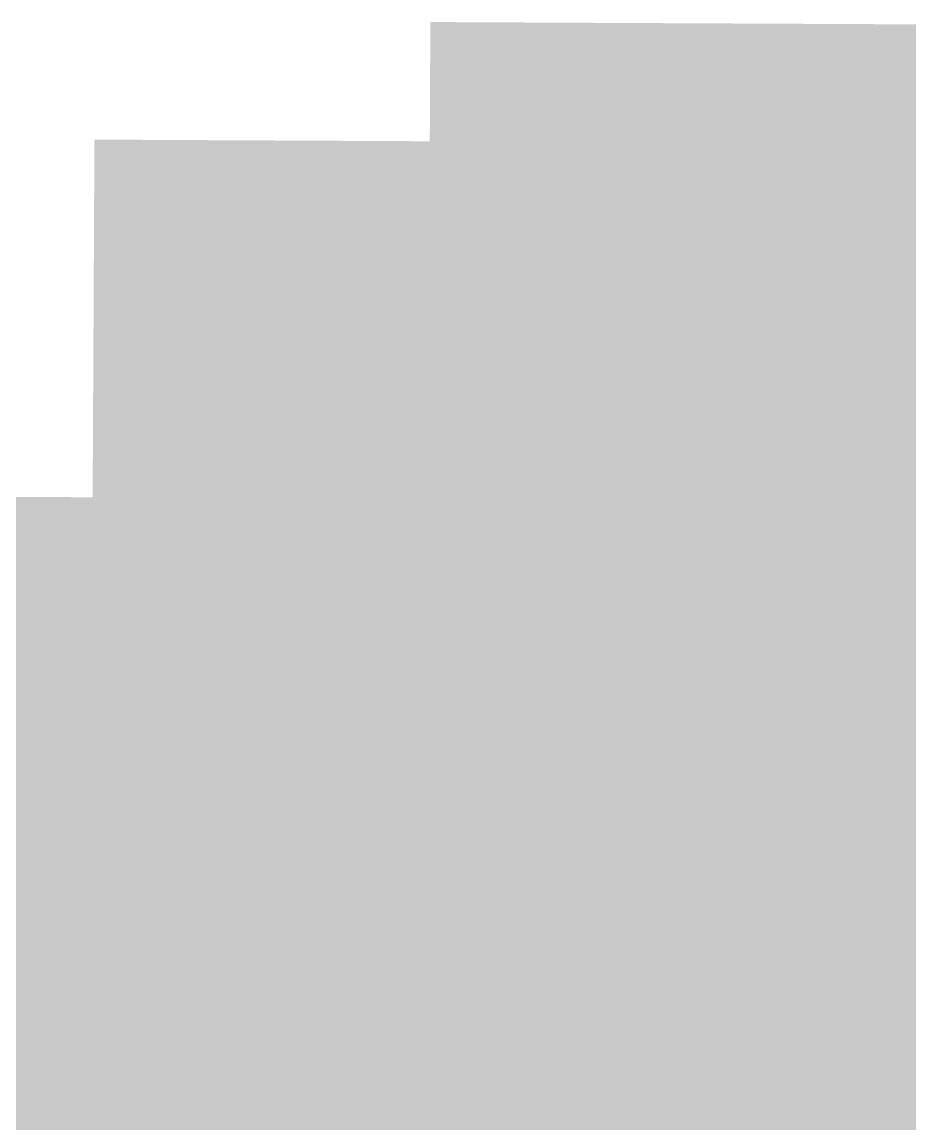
# Model space of a CAD drawing. Header units: inches. Extents: x 267136 to 306747, y 5028981 to 5062930.
# Drawn here: x 272851 to 275437, y 5039305 to 5042515 of the extents above; entities that cross this region are included whole.
import ezdxf

# ---------------------------------------------------------------- set-up
doc = ezdxf.new("R2010")
doc.units = ezdxf.units.IN
doc.header["$MEASUREMENT"] = 0

msp = doc.modelspace()

# ---------------------------------------------------------------- hatches: boundary and pattern name
for points in [[(274526.836, 5042165.397), (274461.732, 5042165.712), (274396.629, 5042166.027), (274331.525, 5042166.343), (274266.422, 5042166.66), (274201.318, 5042166.977), (274136.215, 5042167.294), (274071.111, 5042167.613), (274038.559, 5042167.773), (274038.785, 5042214.077), (274039.24, 5042306.686), (274039.693, 5042399.295), (274040.148, 5042491.904), (274040.262, 5042515.057), (274072.812, 5042514.897), (274203.012, 5042514.261), (274268.111, 5042513.943), (274333.211, 5042513.627), (274398.312, 5042513.311), (274528.512, 5042512.681), (274528.4, 5042489.529), (274527.506, 5042304.311), (274527.059, 5042211.702), (274526.836, 5042165.397)], [(275015.113, 5042163.061), (274982.561, 5042163.215), (274917.457, 5042163.525), (274852.354, 5042163.835), (274787.25, 5042164.146), (274722.146, 5042164.458), (274657.043, 5042164.771), (274591.939, 5042165.084), (274526.836, 5042165.397), (274527.059, 5042211.702), (274527.953, 5042396.92), (274528.4, 5042489.529), (274528.512, 5042512.681), (274593.611, 5042512.368), (274658.711, 5042512.054), (274723.811, 5042511.742), (274788.912, 5042511.43), (274854.012, 5042511.119), (274919.111, 5042510.809), (274984.211, 5042510.499), (275016.762, 5042510.344), (275016.65, 5042487.192), (275016.211, 5042394.583), (275015.771, 5042301.974), (275015.332, 5042209.365), (275015.113, 5042163.061)], [(275503.389, 5042160.761), (275438.285, 5042161.065), (275373.182, 5042161.371), (275308.078, 5042161.676), (275242.975, 5042161.983), (275177.871, 5042162.29), (275112.768, 5042162.598), (275047.664, 5042162.906), (275015.113, 5042163.061), (275015.332, 5042209.365), (275015.771, 5042301.974), (275016.211, 5042394.583), (275016.65, 5042487.192), (275016.762, 5042510.344), (275049.311, 5042510.19), (275114.412, 5042509.881), (275179.512, 5042509.574), (275244.611, 5042509.267), (275309.711, 5042508.96), (275374.811, 5042508.654), (275439.91, 5042508.35), (275505.012, 5042508.045), (275504.902, 5042484.893), (275504.471, 5042392.284), (275504.037, 5042299.675), (275503.605, 5042207.066), (275503.389, 5042160.761)], [(273548.553, 5041822.902), (273483.445, 5041823.227), (273418.338, 5041823.552), (273353.23, 5041823.878), (273288.123, 5041824.205), (273223.018, 5041824.532), (273157.91, 5041824.86), (273092.803, 5041825.189), (273060.248, 5041825.354), (273060.365, 5041848.506), (273061.303, 5042033.724), (273061.771, 5042126.333), (273062.006, 5042172.637), (273094.557, 5042172.473), (273159.66, 5042172.144), (273224.764, 5042171.816), (273289.867, 5042171.488), (273354.971, 5042171.162), (273420.076, 5042170.836), (273485.18, 5042170.511), (273550.283, 5042170.186), (273550.051, 5042123.881), (273549.59, 5042031.272), (273549.129, 5041938.664), (273548.668, 5041846.055), (273548.553, 5041822.902)], [(274036.855, 5041820.489), (274004.303, 5041820.649), (273939.195, 5041820.969), (273874.088, 5041821.29), (273808.98, 5041821.611), (273743.873, 5041821.933), (273678.768, 5041822.255), (273613.66, 5041822.579), (273548.553, 5041822.902), (273548.668, 5041846.055), (273549.129, 5041938.664), (273549.59, 5042031.272), (273550.051, 5042123.881), (273550.283, 5042170.186), (273615.387, 5042169.862), (273680.49, 5042169.539), (273745.594, 5042169.216), (273810.697, 5042168.894), (273875.801, 5042168.573), (273940.904, 5042168.252), (274006.008, 5042167.933), (274038.559, 5042167.773), (274038.332, 5042121.468), (274037.877, 5042028.859), (274037.424, 5041936.25), (274036.971, 5041843.642), (274036.855, 5041820.489)], [(274525.16, 5041818.114), (274460.053, 5041818.429), (274394.945, 5041818.744), (274329.838, 5041819.06), (274264.73, 5041819.376), (274199.625, 5041819.693), (274134.518, 5041820.011), (274069.41, 5041820.33), (274036.855, 5041820.489), (274036.971, 5041843.642), (274037.424, 5041936.25), (274037.877, 5042028.859), (274038.332, 5042121.468), (274038.559, 5042167.773), (274071.111, 5042167.613), (274136.215, 5042167.294), (274201.318, 5042166.977), (274266.422, 5042166.66), (274331.525, 5042166.343), (274396.629, 5042166.027), (274461.732, 5042165.712), (274526.836, 5042165.397), (274526.613, 5042119.093), (274525.719, 5041933.875), (274525.271, 5041841.266), (274525.16, 5041818.114)], [(275013.463, 5041815.777), (274980.91, 5041815.932), (274915.803, 5041816.241), (274850.695, 5041816.552), (274785.588, 5041816.863), (274720.482, 5041817.175), (274655.375, 5041817.487), (274590.268, 5041817.8), (274525.16, 5041818.114), (274525.271, 5041841.266), (274525.719, 5041933.875), (274526.613, 5042119.093), (274526.836, 5042165.397), (274591.939, 5042165.084), (274657.043, 5042164.771), (274722.146, 5042164.458), (274787.25, 5042164.146), (274852.354, 5042163.835), (274917.457, 5042163.525), (274982.561, 5042163.215), (275015.113, 5042163.061), (275014.893, 5042116.756), (275014.453, 5042024.147), (275014.014, 5041931.538), (275013.574, 5041838.929), (275013.463, 5041815.777)], [(275501.768, 5041813.478), (275436.66, 5041813.782), (275371.553, 5041814.087), (275306.445, 5041814.393), (275241.338, 5041814.699), (275176.232, 5041815.006), (275111.125, 5041815.314), (275046.018, 5041815.623), (275013.463, 5041815.777), (275013.574, 5041838.929), (275014.014, 5041931.538), (275014.453, 5042024.147), (275014.893, 5042116.756), (275015.113, 5042163.061), (275047.664, 5042162.906), (275112.768, 5042162.598), (275177.871, 5042162.29), (275242.975, 5042161.983), (275308.078, 5042161.676), (275373.182, 5042161.371), (275438.285, 5042161.065), (275503.389, 5042160.761), (275503.174, 5042114.457), (275502.74, 5042021.848), (275502.309, 5041929.239), (275501.875, 5041836.63), (275501.768, 5041813.478)], [(273546.822, 5041475.619), (273481.713, 5041475.944), (273416.602, 5041476.269), (273351.49, 5041476.595), (273286.379, 5041476.921), (273221.27, 5041477.249), (273156.158, 5041477.577), (273091.047, 5041477.906), (273058.492, 5041478.07), (273059.43, 5041663.288), (273059.896, 5041755.897), (273060.248, 5041825.354), (273092.803, 5041825.189), (273157.91, 5041824.86), (273223.018, 5041824.532), (273288.123, 5041824.205), (273353.23, 5041823.878), (273418.338, 5041823.552), (273483.445, 5041823.227), (273548.553, 5041822.902), (273548.207, 5041753.446), (273547.746, 5041660.837), (273547.283, 5041568.228), (273546.822, 5041475.619)], [(274035.154, 5041473.206), (274002.598, 5041473.366), (273937.488, 5041473.686), (273872.377, 5041474.006), (273807.266, 5041474.327), (273742.154, 5041474.649), (273677.045, 5041474.972), (273611.934, 5041475.295), (273546.822, 5041475.619), (273547.283, 5041568.228), (273547.746, 5041660.837), (273548.207, 5041753.446), (273548.553, 5041822.902), (273613.66, 5041822.579), (273678.768, 5041822.255), (273743.873, 5041821.933), (273808.98, 5041821.611), (273874.088, 5041821.29), (273939.195, 5041820.969), (274004.303, 5041820.649), (274036.855, 5041820.489), (274036.516, 5041751.033), (274036.062, 5041658.424), (274035.607, 5041565.815), (274035.154, 5041473.206)], [(274523.484, 5041470.831), (274458.373, 5041471.145), (274393.264, 5041471.46), (274328.152, 5041471.776), (274197.93, 5041472.41), (274132.82, 5041472.728), (274067.709, 5041473.046), (274035.154, 5041473.206), (274035.607, 5041565.815), (274036.062, 5041658.424), (274036.516, 5041751.033), (274036.855, 5041820.489), (274069.41, 5041820.33), (274134.518, 5041820.011), (274199.625, 5041819.693), (274264.73, 5041819.376), (274329.838, 5041819.06), (274394.945, 5041818.744), (274460.053, 5041818.429), (274525.16, 5041818.114), (274524.824, 5041748.657), (274524.379, 5041656.048), (274523.932, 5041563.439), (274523.484, 5041470.831)], [(275011.814, 5041468.494), (274979.26, 5041468.648), (274914.148, 5041468.958), (274849.039, 5041469.269), (274783.928, 5041469.58), (274718.816, 5041469.891), (274653.705, 5041470.204), (274588.596, 5041470.517), (274523.484, 5041470.831), (274523.932, 5041563.439), (274524.379, 5041656.048), (274524.824, 5041748.657), (274525.16, 5041818.114), (274590.268, 5041817.8), (274655.375, 5041817.487), (274720.482, 5041817.175), (274785.588, 5041816.863), (274850.695, 5041816.552), (274915.803, 5041816.241), (274980.91, 5041815.932), (275013.463, 5041815.777), (275013.135, 5041746.32), (275012.695, 5041653.711), (275012.254, 5041561.103), (275011.814, 5041468.494)], [(275500.146, 5041466.194), (275435.035, 5041466.499), (275369.924, 5041466.804), (275304.814, 5041467.109), (275174.592, 5041467.723), (275109.48, 5041468.031), (275044.371, 5041468.339), (275011.814, 5041468.494), (275012.254, 5041561.103), (275012.695, 5041653.711), (275013.135, 5041746.32), (275013.463, 5041815.777), (275046.018, 5041815.623), (275111.125, 5041815.314), (275176.232, 5041815.006), (275241.338, 5041814.699), (275306.445, 5041814.393), (275371.553, 5041814.087), (275436.66, 5041813.782), (275501.768, 5041813.478), (275501.443, 5041744.021), (275501.012, 5041651.412), (275500.578, 5041558.803), (275500.146, 5041466.194)], [(273545.094, 5041128.336), (273479.979, 5041128.661), (273414.865, 5041128.986), (273349.75, 5041129.312), (273284.635, 5041129.639), (273219.521, 5041129.966), (273154.406, 5041130.294), (273089.293, 5041130.623), (273056.736, 5041130.787), (273057.086, 5041200.244), (273057.555, 5041292.853), (273058.023, 5041385.461), (273058.492, 5041478.07), (273091.047, 5041477.906), (273156.158, 5041477.577), (273221.27, 5041477.249), (273286.379, 5041476.921), (273351.49, 5041476.595), (273416.602, 5041476.269), (273481.713, 5041475.944), (273546.822, 5041475.619), (273545.9, 5041290.401), (273545.439, 5041197.792), (273545.094, 5041128.336)], [(274033.451, 5041125.923), (274000.895, 5041126.083), (273935.779, 5041126.402), (273870.664, 5041126.723), (273805.551, 5041127.044), (273740.436, 5041127.366), (273675.322, 5041127.688), (273610.207, 5041128.012), (273545.094, 5041128.336), (273545.439, 5041197.792), (273546.361, 5041383.01), (273546.822, 5041475.619), (273611.934, 5041475.295), (273677.045, 5041474.972), (273742.154, 5041474.649), (273807.266, 5041474.327), (273872.377, 5041474.006), (273937.488, 5041473.686), (274002.598, 5041473.366), (274035.154, 5041473.206), (274034.699, 5041380.597), (274034.246, 5041287.988), (274033.791, 5041195.379), (274033.451, 5041125.923)], [(274521.809, 5041123.547), (274456.695, 5041123.862), (274391.58, 5041124.177), (274326.465, 5041124.493), (274261.352, 5041124.81), (274196.236, 5041125.127), (274131.123, 5041125.445), (274066.008, 5041125.763), (274033.451, 5041125.923), (274033.791, 5041195.379), (274034.246, 5041287.988), (274034.699, 5041380.597), (274035.154, 5041473.206), (274067.709, 5041473.046), (274132.82, 5041472.728), (274197.93, 5041472.41), (274328.152, 5041471.776), (274393.264, 5041471.46), (274458.373, 5041471.145), (274523.484, 5041470.831), (274522.59, 5041285.613), (274522.145, 5041193.004), (274521.809, 5041123.547)], [(275010.166, 5041121.21), (274977.609, 5041121.365), (274912.494, 5041121.675), (274847.381, 5041121.985), (274782.266, 5041122.296), (274717.152, 5041122.608), (274652.037, 5041122.92), (274586.924, 5041123.234), (274521.809, 5041123.547), (274522.145, 5041193.004), (274522.59, 5041285.613), (274523.484, 5041470.831), (274588.596, 5041470.517), (274653.705, 5041470.204), (274718.816, 5041469.891), (274783.928, 5041469.58), (274849.039, 5041469.269), (274914.148, 5041468.958), (274979.26, 5041468.648), (275011.814, 5041468.494), (275010.936, 5041283.276), (275010.496, 5041190.667), (275010.166, 5041121.21)], [(275498.523, 5041118.911), (275433.41, 5041119.216), (275368.295, 5041119.521), (275303.182, 5041119.826), (275238.066, 5041120.133), (275172.953, 5041120.44), (275107.838, 5041120.748), (275042.725, 5041121.056), (275010.166, 5041121.21), (275010.496, 5041190.667), (275010.936, 5041283.276), (275011.814, 5041468.494), (275044.371, 5041468.339), (275109.48, 5041468.031), (275174.592, 5041467.723), (275304.814, 5041467.109), (275369.924, 5041466.804), (275500.146, 5041466.194), (275499.713, 5041373.585), (275499.281, 5041280.977), (275498.85, 5041188.368), (275498.523, 5041118.911)], [(273054.979, 5040783.504), (273022.42, 5040783.669), (272957.303, 5040783.999), (272892.184, 5040784.33), (272827.066, 5040784.661), (272761.947, 5040784.993), (272631.713, 5040785.659), (272566.594, 5040785.993), (272566.832, 5040832.298), (272567.307, 5040924.906), (272567.783, 5041017.515), (272568.258, 5041110.124), (272568.377, 5041133.276), (272633.492, 5041132.942), (272698.605, 5041132.609), (272763.721, 5041132.276), (272828.836, 5041131.944), (272893.949, 5041131.613), (272959.064, 5041131.282), (273024.178, 5041130.952), (273056.736, 5041130.787), (273056.619, 5041107.635), (273056.15, 5041015.026), (273055.682, 5040922.417), (273055.213, 5040829.809), (273054.979, 5040783.504)], [(273543.363, 5040781.053), (273478.246, 5040781.377), (273413.127, 5040781.703), (273282.893, 5040782.355), (273217.773, 5040782.683), (273152.656, 5040783.011), (273087.537, 5040783.339), (273054.979, 5040783.504), (273055.213, 5040829.809), (273055.682, 5040922.417), (273056.15, 5041015.026), (273056.619, 5041107.635), (273056.736, 5041130.787), (273089.293, 5041130.623), (273154.406, 5041130.294), (273219.521, 5041129.966), (273284.635, 5041129.639), (273349.75, 5041129.312), (273414.865, 5041128.986), (273479.979, 5041128.661), (273545.094, 5041128.336), (273544.979, 5041105.184), (273544.518, 5041012.575), (273544.055, 5040919.966), (273543.594, 5040827.357), (273543.363, 5040781.053)], [(274031.748, 5040778.64), (273999.189, 5040778.799), (273934.072, 5040779.12), (273868.953, 5040779.44), (273803.836, 5040779.761), (273738.717, 5040780.083), (273673.6, 5040780.406), (273608.482, 5040780.729), (273543.363, 5040781.053), (273543.594, 5040827.357), (273544.055, 5040919.966), (273544.518, 5041012.575), (273544.979, 5041105.184), (273545.094, 5041128.336), (273610.207, 5041128.012), (273675.322, 5041127.688), (273740.436, 5041127.366), (273805.551, 5041127.044), (273870.664, 5041126.723), (273935.779, 5041126.402), (274000.895, 5041126.083), (274033.451, 5041125.923), (274033.338, 5041102.771), (274032.883, 5041010.162), (274032.43, 5040917.553), (274031.975, 5040824.944), (274031.748, 5040778.64)], [(274520.133, 5040776.265), (274455.016, 5040776.579), (274389.896, 5040776.894), (274324.779, 5040777.21), (274259.662, 5040777.527), (274194.543, 5040777.844), (274129.426, 5040778.162), (274064.307, 5040778.48), (274031.748, 5040778.64), (274031.975, 5040824.944), (274032.43, 5040917.553), (274032.883, 5041010.162), (274033.338, 5041102.771), (274033.451, 5041125.923), (274066.008, 5041125.763), (274131.123, 5041125.445), (274196.236, 5041125.127), (274261.352, 5041124.81), (274326.465, 5041124.493), (274391.58, 5041124.177), (274456.695, 5041123.862), (274521.809, 5041123.547), (274521.697, 5041100.396), (274520.803, 5040915.178), (274520.357, 5040822.569), (274520.133, 5040776.265)], [(275008.518, 5040773.927), (274975.959, 5040774.082), (274910.842, 5040774.392), (274845.723, 5040774.702), (274780.605, 5040775.013), (274715.486, 5040775.325), (274585.252, 5040775.951), (274520.133, 5040776.265), (274520.357, 5040822.569), (274520.803, 5040915.178), (274521.697, 5041100.396), (274521.809, 5041123.547), (274586.924, 5041123.234), (274652.037, 5041122.92), (274717.152, 5041122.608), (274782.266, 5041122.296), (274847.381, 5041121.985), (274912.494, 5041121.675), (274977.609, 5041121.365), (275010.166, 5041121.21), (275010.057, 5041098.058), (275009.617, 5041005.449), (275009.178, 5040912.841), (275008.738, 5040820.232), (275008.518, 5040773.927)], [(275496.902, 5040771.628), (275431.785, 5040771.933), (275366.668, 5040772.238), (275301.549, 5040772.543), (275236.432, 5040772.85), (275171.312, 5040773.157), (275106.195, 5040773.464), (275041.076, 5040773.773), (275008.518, 5040773.927), (275008.738, 5040820.232), (275009.178, 5040912.841), (275009.617, 5041005.449), (275010.057, 5041098.058), (275010.166, 5041121.21), (275042.725, 5041121.056), (275107.838, 5041120.748), (275172.953, 5041120.44), (275238.066, 5041120.133), (275303.182, 5041119.826), (275368.295, 5041119.521), (275433.41, 5041119.216), (275498.523, 5041118.911), (275498.416, 5041095.759), (275497.984, 5041003.15), (275497.551, 5040910.542), (275497.119, 5040817.933), (275496.902, 5040771.628)], [(273053.223, 5040436.221), (273020.662, 5040436.386), (272955.539, 5040436.716), (272825.297, 5040437.378), (272760.176, 5040437.71), (272695.053, 5040438.043), (272629.932, 5040438.376), (272564.811, 5040438.71), (272564.93, 5040461.863), (272565.404, 5040554.472), (272565.881, 5040647.08), (272566.355, 5040739.689), (272566.594, 5040785.993), (272631.713, 5040785.659), (272761.947, 5040784.993), (272827.066, 5040784.661), (272892.184, 5040784.33), (272957.303, 5040783.999), (273022.42, 5040783.669), (273054.979, 5040783.504), (273054.744, 5040737.2), (273054.275, 5040644.591), (273053.809, 5040551.982), (273053.34, 5040459.374), (273053.223, 5040436.221)], [(273541.635, 5040433.77), (273476.512, 5040434.095), (273411.391, 5040434.42), (273346.27, 5040434.746), (273281.148, 5040435.073), (273216.025, 5040435.4), (273150.904, 5040435.728), (273085.783, 5040436.057), (273053.223, 5040436.221), (273053.34, 5040459.374), (273053.809, 5040551.982), (273054.275, 5040644.591), (273054.744, 5040737.2), (273054.979, 5040783.504), (273087.537, 5040783.339), (273152.656, 5040783.011), (273217.773, 5040782.683), (273282.893, 5040782.355), (273413.127, 5040781.703), (273478.246, 5040781.377), (273543.363, 5040781.053), (273543.133, 5040734.749), (273542.211, 5040549.531), (273541.75, 5040456.922), (273541.635, 5040433.77)], [(274030.047, 5040431.357), (273997.484, 5040431.517), (273932.363, 5040431.836), (273867.242, 5040432.157), (273802.121, 5040432.479), (273736.998, 5040432.8), (273606.756, 5040433.446), (273541.635, 5040433.77), (273541.75, 5040456.922), (273542.672, 5040642.14), (273543.133, 5040734.749), (273543.363, 5040781.053), (273608.482, 5040780.729), (273673.6, 5040780.406), (273738.717, 5040780.083), (273803.836, 5040779.761), (273868.953, 5040779.44), (273934.072, 5040779.12), (273999.189, 5040778.799), (274031.748, 5040778.64), (274031.521, 5040732.335), (274031.068, 5040639.727), (274030.613, 5040547.118), (274030.16, 5040454.509), (274030.047, 5040431.357)], [(274518.457, 5040428.982), (274453.336, 5040429.296), (274388.215, 5040429.611), (274323.094, 5040429.927), (274257.971, 5040430.244), (274192.85, 5040430.561), (274127.729, 5040430.879), (274062.607, 5040431.197), (274030.047, 5040431.357), (274030.16, 5040454.509), (274030.613, 5040547.118), (274031.068, 5040639.727), (274031.521, 5040732.335), (274031.748, 5040778.64), (274064.307, 5040778.48), (274129.426, 5040778.162), (274194.543, 5040777.844), (274259.662, 5040777.527), (274324.779, 5040777.21), (274389.896, 5040776.894), (274455.016, 5040776.579), (274520.133, 5040776.265), (274519.91, 5040729.96), (274519.463, 5040637.352), (274519.016, 5040544.743), (274518.57, 5040452.134), (274518.457, 5040428.982)], [(275006.869, 5040426.645), (274974.309, 5040426.799), (274909.187, 5040427.109), (274844.066, 5040427.419), (274778.943, 5040427.73), (274713.822, 5040428.042), (274583.58, 5040428.668), (274518.457, 5040428.982), (274518.57, 5040452.134), (274519.016, 5040544.743), (274519.463, 5040637.352), (274519.91, 5040729.96), (274520.133, 5040776.265), (274585.252, 5040775.951), (274715.486, 5040775.325), (274780.605, 5040775.013), (274845.723, 5040774.702), (274910.842, 5040774.392), (274975.959, 5040774.082), (275008.518, 5040773.927), (275008.299, 5040727.623), (275007.859, 5040635.014), (275007.42, 5040542.406), (275006.98, 5040449.797), (275006.869, 5040426.645)], [(275495.281, 5040424.346), (275430.16, 5040424.65), (275365.039, 5040424.955), (275299.916, 5040425.261), (275234.795, 5040425.567), (275169.674, 5040425.874), (275104.553, 5040426.182), (275039.43, 5040426.49), (275006.869, 5040426.645), (275006.98, 5040449.797), (275007.42, 5040542.406), (275007.859, 5040635.014), (275008.299, 5040727.623), (275008.518, 5040773.927), (275041.076, 5040773.773), (275106.195, 5040773.464), (275171.312, 5040773.157), (275236.432, 5040772.85), (275301.549, 5040772.543), (275366.668, 5040772.238), (275496.902, 5040771.628), (275496.687, 5040725.324), (275496.254, 5040632.715), (275495.822, 5040540.106), (275495.391, 5040447.498), (275495.281, 5040424.346)], [(273051.467, 5040088.939), (273018.904, 5040089.104), (272953.777, 5040089.434), (272888.652, 5040089.764), (272758.402, 5040090.428), (272628.152, 5040091.094), (272563.027, 5040091.428), (272563.502, 5040184.037), (272563.979, 5040276.646), (272564.453, 5040369.254), (272564.811, 5040438.71), (272629.932, 5040438.376), (272695.053, 5040438.043), (272760.176, 5040437.71), (272825.297, 5040437.378), (272955.539, 5040436.716), (273020.662, 5040436.386), (273053.223, 5040436.221), (273052.871, 5040366.765), (273052.402, 5040274.156), (273051.934, 5040181.547), (273051.467, 5040088.939)], [(273539.904, 5040086.488), (273474.779, 5040086.812), (273409.654, 5040087.138), (273344.529, 5040087.463), (273279.404, 5040087.79), (273214.279, 5040088.118), (273149.154, 5040088.445), (273084.029, 5040088.774), (273051.467, 5040088.939), (273051.934, 5040181.547), (273052.402, 5040274.156), (273052.871, 5040366.765), (273053.223, 5040436.221), (273085.783, 5040436.057), (273150.904, 5040435.728), (273216.025, 5040435.4), (273281.148, 5040435.073), (273346.27, 5040434.746), (273411.391, 5040434.42), (273476.512, 5040434.095), (273541.635, 5040433.77), (273541.289, 5040364.313), (273540.828, 5040271.705), (273540.365, 5040179.096), (273539.904, 5040086.488)], [(274028.344, 5040084.074), (273995.781, 5040084.234), (273930.656, 5040084.554), (273800.406, 5040085.196), (273735.281, 5040085.518), (273670.154, 5040085.84), (273539.904, 5040086.488), (273540.365, 5040179.096), (273540.828, 5040271.705), (273541.289, 5040364.313), (273541.635, 5040433.77), (273606.756, 5040433.446), (273736.998, 5040432.8), (273802.121, 5040432.479), (273867.242, 5040432.157), (273932.363, 5040431.836), (273997.484, 5040431.517), (274030.047, 5040431.357), (274029.705, 5040361.9), (274029.252, 5040269.292), (274028.797, 5040176.683), (274028.344, 5040084.074)], [(274516.783, 5040081.699), (274451.658, 5040082.014), (274386.533, 5040082.329), (274321.406, 5040082.645), (274256.281, 5040082.961), (274191.156, 5040083.278), (274126.031, 5040083.596), (274060.906, 5040083.915), (274028.344, 5040084.074), (274028.797, 5040176.683), (274029.252, 5040269.292), (274029.705, 5040361.9), (274030.047, 5040431.357), (274062.607, 5040431.197), (274127.729, 5040430.879), (274192.85, 5040430.561), (274257.971, 5040430.244), (274323.094, 5040429.927), (274388.215, 5040429.611), (274453.336, 5040429.296), (274518.457, 5040428.982), (274518.123, 5040359.525), (274517.676, 5040266.917), (274517.229, 5040174.308), (274516.783, 5040081.699)], [(275005.221, 5040079.362), (274972.658, 5040079.517), (274842.408, 5040080.137), (274777.283, 5040080.448), (274647.033, 5040081.072), (274581.908, 5040081.385), (274516.783, 5040081.699), (274517.229, 5040174.308), (274517.676, 5040266.917), (274518.123, 5040359.525), (274518.457, 5040428.982), (274583.58, 5040428.668), (274713.822, 5040428.042), (274778.943, 5040427.73), (274844.066, 5040427.419), (274909.187, 5040427.109), (274974.309, 5040426.799), (275006.869, 5040426.645), (275006.541, 5040357.188), (275006.1, 5040264.58), (275005.66, 5040171.971), (275005.221, 5040079.362)], [(275493.66, 5040077.063), (275428.535, 5040077.367), (275363.41, 5040077.672), (275298.285, 5040077.978), (275233.16, 5040078.285), (275168.035, 5040078.591), (275102.91, 5040078.899), (275037.783, 5040079.208), (275005.221, 5040079.362), (275005.66, 5040171.971), (275006.1, 5040264.58), (275006.541, 5040357.188), (275006.869, 5040426.645), (275039.43, 5040426.49), (275104.553, 5040426.182), (275169.674, 5040425.874), (275234.795, 5040425.567), (275299.916, 5040425.261), (275365.039, 5040424.955), (275430.16, 5040424.65), (275495.281, 5040424.346), (275494.957, 5040354.889), (275494.525, 5040262.28), (275494.092, 5040169.671), (275493.66, 5040077.063)], [(273049.709, 5039741.656), (273017.145, 5039741.821), (272952.016, 5039742.151), (272886.889, 5039742.482), (272821.76, 5039742.813), (272756.631, 5039743.146), (272691.502, 5039743.478), (272561.244, 5039744.146), (272561.6, 5039813.602), (272562.076, 5039906.211), (272562.551, 5039998.819), (272563.027, 5040091.428), (272628.152, 5040091.094), (272758.402, 5040090.428), (272888.652, 5040089.764), (272953.777, 5040089.434), (273018.904, 5040089.104), (273051.467, 5040088.939), (273050.998, 5039996.33), (273050.529, 5039903.722), (273050.061, 5039811.113), (273049.709, 5039741.656)], [(273538.176, 5039739.205), (273473.047, 5039739.53), (273407.918, 5039739.855), (273342.789, 5039740.181), (273212.531, 5039740.835), (273147.402, 5039741.163), (273082.273, 5039741.492), (273049.709, 5039741.656), (273050.061, 5039811.113), (273050.529, 5039903.722), (273050.998, 5039996.33), (273051.467, 5040088.939), (273084.029, 5040088.774), (273149.154, 5040088.445), (273214.279, 5040088.118), (273279.404, 5040087.79), (273344.529, 5040087.463), (273409.654, 5040087.138), (273474.779, 5040086.812), (273539.904, 5040086.488), (273539.443, 5039993.879), (273538.982, 5039901.271), (273538.521, 5039808.662), (273538.176, 5039739.205)], [(274026.641, 5039736.792), (273994.076, 5039736.952), (273928.949, 5039737.271), (273863.82, 5039737.592), (273798.691, 5039737.914), (273733.562, 5039738.235), (273668.434, 5039738.558), (273603.305, 5039738.881), (273538.176, 5039739.205), (273538.521, 5039808.662), (273538.982, 5039901.271), (273539.443, 5039993.879), (273539.904, 5040086.488), (273670.154, 5040085.84), (273735.281, 5040085.518), (273800.406, 5040085.196), (273930.656, 5040084.554), (273995.781, 5040084.234), (274028.344, 5040084.074), (274027.891, 5039991.466), (274027.436, 5039898.857), (274026.982, 5039806.249), (274026.641, 5039736.792)], [(274515.107, 5039734.417), (274449.979, 5039734.731), (274384.85, 5039735.046), (274319.721, 5039735.362), (274189.463, 5039735.996), (274059.205, 5039736.632), (274026.641, 5039736.792), (274026.982, 5039806.249), (274027.436, 5039898.857), (274027.891, 5039991.466), (274028.344, 5040084.074), (274060.906, 5040083.915), (274126.031, 5040083.596), (274191.156, 5040083.278), (274256.281, 5040082.961), (274321.406, 5040082.645), (274386.533, 5040082.329), (274516.783, 5040081.699), (274516.336, 5039989.091), (274515.889, 5039896.482), (274515.443, 5039803.874), (274515.107, 5039734.417)], [(275003.574, 5039732.08), (274971.01, 5039732.234), (274840.752, 5039732.854), (274645.365, 5039733.79), (274580.236, 5039734.103), (274515.107, 5039734.417), (274515.443, 5039803.874), (274515.889, 5039896.482), (274516.336, 5039989.091), (274516.783, 5040081.699), (274581.908, 5040081.385), (274647.033, 5040081.072), (274777.283, 5040080.448), (274842.408, 5040080.137), (274972.658, 5040079.517), (275005.221, 5040079.362), (275004.781, 5039986.753), (275004.342, 5039894.145), (275003.902, 5039801.536), (275003.574, 5039732.08)], [(275492.039, 5039729.781), (275426.91, 5039730.085), (275361.781, 5039730.39), (275231.523, 5039731.002), (275166.395, 5039731.309), (275036.137, 5039731.925), (275003.574, 5039732.08), (275003.902, 5039801.536), (275004.342, 5039894.145), (275004.781, 5039986.753), (275005.221, 5040079.362), (275037.783, 5040079.208), (275102.91, 5040078.899), (275168.035, 5040078.591), (275233.16, 5040078.285), (275298.285, 5040077.978), (275363.41, 5040077.672), (275428.535, 5040077.367), (275493.66, 5040077.063), (275493.229, 5039984.454), (275492.795, 5039891.846), (275492.363, 5039799.237), (275492.039, 5039729.781)], [(273047.953, 5039394.375), (273015.387, 5039394.539), (272950.256, 5039394.869), (272819.99, 5039395.531), (272754.857, 5039395.863), (272689.725, 5039396.196), (272624.594, 5039396.529), (272559.461, 5039396.863), (272559.699, 5039443.168), (272560.174, 5039535.776), (272560.65, 5039628.385), (272561.125, 5039720.994), (272561.244, 5039744.146), (272691.502, 5039743.478), (272756.631, 5039743.146), (272821.76, 5039742.813), (272886.889, 5039742.482), (272952.016, 5039742.151), (273017.145, 5039741.821), (273049.709, 5039741.656), (273049.592, 5039718.504), (273049.125, 5039625.896), (273048.656, 5039533.287), (273048.187, 5039440.679), (273047.953, 5039394.375)], [(273536.447, 5039391.923), (273471.314, 5039392.248), (273406.182, 5039392.573), (273341.049, 5039392.899), (273275.916, 5039393.226), (273210.785, 5039393.553), (273145.652, 5039393.881), (273080.52, 5039394.209), (273047.953, 5039394.375), (273048.187, 5039440.679), (273048.656, 5039533.287), (273049.125, 5039625.896), (273049.592, 5039718.504), (273049.709, 5039741.656), (273082.273, 5039741.492), (273147.402, 5039741.163), (273212.531, 5039740.835), (273342.789, 5039740.181), (273407.918, 5039739.855), (273538.176, 5039739.205), (273538.061, 5039716.053), (273537.6, 5039623.444), (273536.678, 5039438.228), (273536.447, 5039391.923)], [(274024.939, 5039389.51), (273992.373, 5039389.669), (273927.24, 5039389.989), (273862.107, 5039390.31), (273796.977, 5039390.631), (273731.844, 5039390.953), (273601.578, 5039391.599), (273536.447, 5039391.923), (273536.678, 5039438.228), (273537.6, 5039623.444), (273538.061, 5039716.053), (273538.176, 5039739.205), (273603.305, 5039738.881), (273668.434, 5039738.558), (273733.562, 5039738.235), (273798.691, 5039737.914), (273863.82, 5039737.592), (273928.949, 5039737.271), (273994.076, 5039736.952), (274026.641, 5039736.792), (274026.527, 5039713.64), (274026.074, 5039621.031), (274025.621, 5039528.423), (274025.166, 5039435.814), (274024.939, 5039389.51)], [(274513.432, 5039387.135), (274448.301, 5039387.449), (274383.168, 5039387.764), (274318.035, 5039388.08), (274252.902, 5039388.397), (274187.77, 5039388.714), (274122.639, 5039389.032), (274057.506, 5039389.351), (274024.939, 5039389.51), (274025.166, 5039435.814), (274025.621, 5039528.423), (274026.074, 5039621.031), (274026.527, 5039713.64), (274026.641, 5039736.792), (274059.205, 5039736.632), (274189.463, 5039735.996), (274319.721, 5039735.362), (274384.85, 5039735.046), (274449.979, 5039734.731), (274515.107, 5039734.417), (274514.996, 5039711.265), (274514.102, 5039526.047), (274513.656, 5039433.439), (274513.432, 5039387.135)], [(275001.926, 5039384.797), (274969.359, 5039384.952), (274904.227, 5039385.262), (274839.094, 5039385.572), (274773.961, 5039385.883), (274708.83, 5039386.195), (274578.564, 5039386.821), (274513.432, 5039387.135), (274513.656, 5039433.439), (274514.102, 5039526.047), (274514.996, 5039711.265), (274515.107, 5039734.417), (274580.236, 5039734.103), (274645.365, 5039733.79), (274840.752, 5039732.854), (274971.01, 5039732.234), (275003.574, 5039732.08), (275003.463, 5039708.928), (275003.023, 5039616.319), (275002.584, 5039523.71), (275002.145, 5039431.102), (275001.926, 5039384.797)], [(275490.418, 5039382.499), (275425.285, 5039382.803), (275360.154, 5039383.108), (275295.021, 5039383.414), (275229.889, 5039383.72), (275099.623, 5039384.334), (275034.492, 5039384.643), (275001.926, 5039384.797), (275002.145, 5039431.102), (275002.584, 5039523.71), (275003.023, 5039616.319), (275003.463, 5039708.928), (275003.574, 5039732.08), (275036.137, 5039731.925), (275166.395, 5039731.309), (275231.523, 5039731.002), (275361.781, 5039730.39), (275426.91, 5039730.085), (275492.039, 5039729.781), (275491.932, 5039706.628), (275491.498, 5039614.02), (275491.066, 5039521.411), (275490.635, 5039428.803), (275490.418, 5039382.499)], [(273046.197, 5039047.092), (273013.629, 5039047.257), (272948.494, 5039047.587), (272883.357, 5039047.918), (272818.221, 5039048.249), (272753.086, 5039048.581), (272687.949, 5039048.914), (272622.814, 5039049.248), (272557.678, 5039049.582), (272557.797, 5039072.733), (272558.271, 5039165.342), (272558.748, 5039257.951), (272559.223, 5039350.559), (272559.461, 5039396.863), (272624.594, 5039396.529), (272689.725, 5039396.196), (272754.857, 5039395.863), (272819.99, 5039395.531), (272950.256, 5039394.869), (273015.387, 5039394.539), (273047.953, 5039394.375), (273047.719, 5039348.07), (273047.252, 5039255.461), (273046.314, 5039070.245), (273046.197, 5039047.092)], [(273534.717, 5039044.641), (273469.582, 5039044.966), (273404.445, 5039045.291), (273339.309, 5039045.617), (273274.174, 5039045.944), (273209.037, 5039046.271), (273143.902, 5039046.599), (273078.766, 5039046.928), (273046.197, 5039047.092), (273046.314, 5039070.245), (273047.252, 5039255.461), (273047.719, 5039348.07), (273047.953, 5039394.375), (273080.52, 5039394.209), (273145.652, 5039393.881), (273210.785, 5039393.553), (273275.916, 5039393.226), (273341.049, 5039392.899), (273406.182, 5039392.573), (273471.314, 5039392.248), (273536.447, 5039391.923), (273536.217, 5039345.619), (273535.754, 5039253.01), (273535.293, 5039160.402), (273534.832, 5039067.793), (273534.717, 5039044.641)], [(274023.238, 5039042.228), (273990.67, 5039042.388), (273860.396, 5039043.028), (273795.262, 5039043.349), (273730.125, 5039043.671), (273664.99, 5039043.994), (273599.854, 5039044.317), (273534.717, 5039044.641), (273534.832, 5039067.793), (273535.293, 5039160.402), (273535.754, 5039253.01), (273536.217, 5039345.619), (273536.447, 5039391.923), (273601.578, 5039391.599), (273731.844, 5039390.953), (273796.977, 5039390.631), (273862.107, 5039390.31), (273927.24, 5039389.989), (273992.373, 5039389.669), (274024.939, 5039389.51), (274024.713, 5039343.206), (274024.258, 5039250.597), (274023.805, 5039157.988), (274023.352, 5039065.38), (274023.238, 5039042.228)], [(274511.758, 5039039.853), (274446.621, 5039040.167), (274381.484, 5039040.482), (274316.35, 5039040.798), (274251.213, 5039041.115), (274186.078, 5039041.432), (274120.941, 5039041.75), (274055.805, 5039042.068), (274023.238, 5039042.228), (274023.352, 5039065.38), (274023.805, 5039157.988), (274024.258, 5039250.597), (274024.713, 5039343.206), (274024.939, 5039389.51), (274057.506, 5039389.351), (274122.639, 5039389.032), (274187.77, 5039388.714), (274252.902, 5039388.397), (274318.035, 5039388.08), (274383.168, 5039387.764), (274448.301, 5039387.449), (274513.432, 5039387.135), (274513.209, 5039340.831), (274512.762, 5039248.222), (274512.316, 5039155.613), (274511.869, 5039063.005), (274511.758, 5039039.853)], [(275000.277, 5039037.516), (274967.709, 5039037.67), (274902.572, 5039037.98), (274837.437, 5039038.291), (274772.301, 5039038.602), (274707.166, 5039038.913), (274642.029, 5039039.226), (274576.893, 5039039.539), (274511.758, 5039039.853), (274511.869, 5039063.005), (274512.316, 5039155.613), (274512.762, 5039248.222), (274513.209, 5039340.831), (274513.432, 5039387.135), (274578.564, 5039386.821), (274708.83, 5039386.195), (274773.961, 5039385.883), (274839.094, 5039385.572), (274904.227, 5039385.262), (274969.359, 5039384.952), (275001.926, 5039384.797), (275001.705, 5039338.493), (275001.266, 5039245.885), (275000.826, 5039153.276), (275000.387, 5039060.667), (275000.277, 5039037.516)], [(275488.797, 5039035.216), (275423.66, 5039035.521), (275358.525, 5039035.826), (275293.389, 5039036.131), (275228.254, 5039036.438), (275163.117, 5039036.745), (275097.98, 5039037.053), (275032.846, 5039037.361), (275000.277, 5039037.516), (275000.387, 5039060.667), (275000.826, 5039153.276), (275001.266, 5039245.885), (275001.705, 5039338.493), (275001.926, 5039384.797), (275034.492, 5039384.643), (275099.623, 5039384.334), (275229.889, 5039383.72), (275295.021, 5039383.414), (275360.154, 5039383.108), (275425.285, 5039382.803), (275490.418, 5039382.499), (275490.201, 5039336.194), (275489.77, 5039243.585), (275489.338, 5039150.977), (275488.904, 5039058.369), (275488.797, 5039035.216)]]:
    msp.add_hatch(color=256).paths.add_polyline_path(points, flags=0)

doc.saveas('drawing.dxf')
